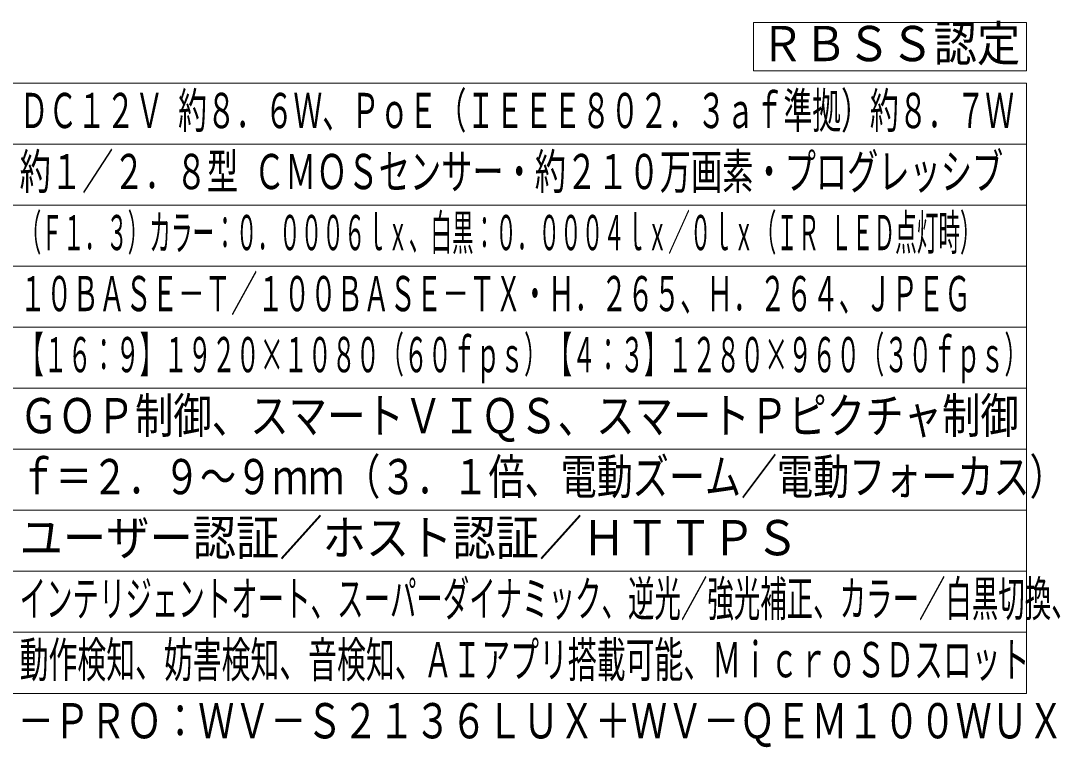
# Model space of a CAD drawing. Units: millimetres on the paper. Extents: x -63 to 65, y -59 to 59.
# Drawn here: x -20.1 to 65.1, y -59 to 0.5 of the extents above; entities that cross this region are included whole.
import ezdxf
from ezdxf.enums import TextEntityAlignment as Align

# ---------------------------------------------------------------- set-up
doc = ezdxf.new("R2010")
doc.units = ezdxf.units.MM
doc.layers.add('0-0_WAKU', color=4, linetype='Continuous', lineweight=9)
doc.layers.add('0-1_MOJI1', color=7, linetype='Continuous', lineweight=9)
doc.layers.add('0-5_相当品', color=4, linetype='Continuous')
doc.styles.add('ＭＳ ゴシック', font='')
doc.styles.get('ＭＳ ゴシック').set_extended_font_data('MS Gothic')

msp = doc.modelspace()

# ---------------------------------------------------------------- linework, layer by layer
at = {"layer": '0-0_WAKU', "color": 3}
for p, q in [((-62.685, -4.582), (62.315, -4.582)), ((62.315, -54.582), (62.315, -4.582)), ((-62.685, -54.582), (62.315, -54.582))]:
    msp.add_line(p, q, dxfattribs=at)
at = {"layer": '0-0_WAKU'}
for p, q in [((-62.685, -9.582), (62.315, -9.582)), ((-62.685, -14.582), (62.315, -14.582)), ((-62.685, -19.582), (62.315, -19.582)), ((62.315, -24.582), (-62.685, -24.582)), ((62.315, -29.582), (-62.685, -29.582)), ((-62.685, -34.582), (62.315, -34.582)), ((-62.685, -39.582), (62.315, -39.582)), ((-62.685, -44.582), (62.315, -44.582)), ((-62.685, -49.582), (62.315, -49.582))]:
    msp.add_line(p, q, dxfattribs=at)
at = {"layer": '0-1_MOJI1'}
msp.add_lwpolyline([(39.935, 0.386), (62.315, 0.386), (62.315, -3.582), (39.935, -3.582)], close=True, dxfattribs=at)

# ---------------------------------------------------------------- texts
at = {"layer": '0-1_MOJI1', "style": 'ＭＳ ゴシック'}
for s, height, width, p in [('ＲＢＳＳ認定', 2.889, 0.9, (40.525, -3.653)), ('ＤＣ１２Ｖ 約８．６Ｗ、ＰｏＥ（ＩＥＥＥ８０２．３ａｆ準拠）約８．７Ｗ', 2.886, 0.6, (-20.185, -9.137)), ('約１／２．８型 ＣＭＯＳセンサー・約２１０万画素・プログレッシブ', 2.886, 0.65, (-20.185, -14.137)), ('（Ｆ１．３）カラー：０．０００６ｌｘ、白黒：０．０００４ｌｘ／０ｌｘ（ＩＲ ＬＥＤ点灯時）', 2.886, 0.45, (-20.185, -19.137)), ('１０ＢＡＳＥ－Ｔ／１００ＢＡＳＥ－ＴＸ・Ｈ．２６５、Ｈ．２６４、ＪＰＥＧ', 2.886, 0.55, (-20.185, -24.137)), ('【１６：９】１９２０×１０８０（６０ｆｐｓ）【４：３】１２８０×９６０（３０ｆｐｓ）', 2.886, 0.5, (-20.185, -29.137)), ('ＧＯＰ制御、スマートＶＩＱＳ、スマートＰピクチャ制御', 2.886, 0.8, (-20.185, -34.137)), ('ｆ＝２．９～９ｍｍ（３．１倍、電動ズーム／電動フォーカス）', 2.889, 0.75, (-20.185, -39.137)), ('ユーザー認証／ホスト認証／ＨＴＴＰＳ', 2.889, 0.9, (-20.185, -44.137)), ('インテリジェントオート、スーパーダイナミック、逆光／強光補正、カラー／白黒切換、', 2.889, 0.55, (-20.185, -49.137)), ('動作検知、妨害検知、音検知、ＡＩアプリ搭載可能、ＭｉｃｒｏＳＤスロット', 2.889, 0.6, (-20.185, -54.137))]:
    msp.add_text(s, height=height, dxfattribs=dict(at, width=width)).set_placement(p, align=Align.BOTTOM_LEFT)
at = {"layer": '0-5_相当品', "style": 'ＭＳ ゴシック', "width": 0.75}
msp.add_text('ｉ－ＰＲＯ：ＷＶ－Ｓ２１３６ＬＵＸ＋ＷＶ－ＱＥＭ１００ＷＵＸ', height=2.889, dxfattribs=at).set_placement((-23.285, -59.137), align=Align.BOTTOM_LEFT)

doc.saveas('drawing.dxf')
